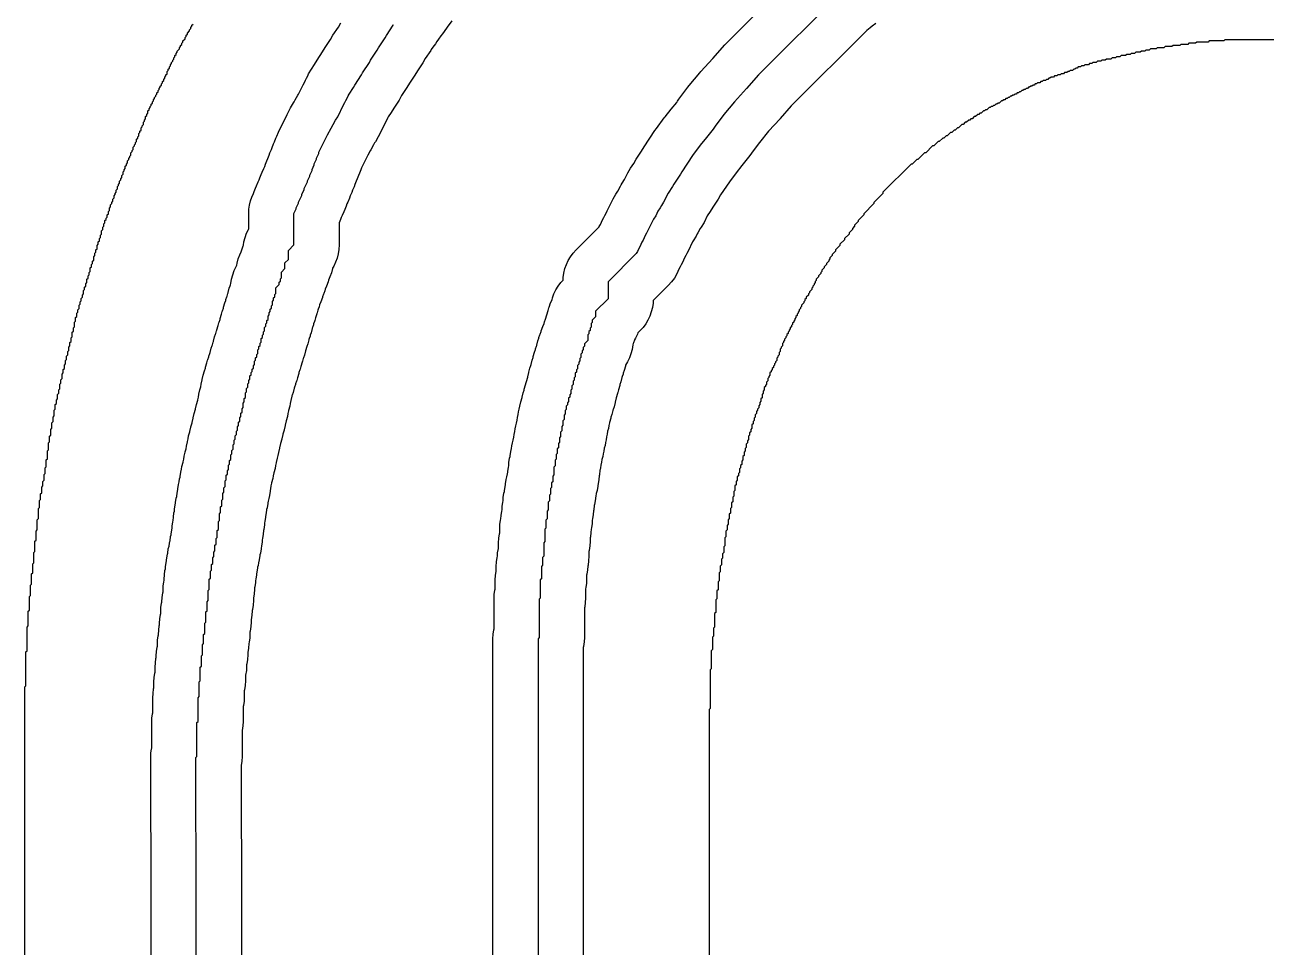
# Model space of a CAD drawing. Header units: millimetres. Extents: x 0 to 1800, y 0 to 406.
# Drawn here: x 1056.6 to 1166.6, y 184 to 265.6 of the extents above; entities that cross this region are included whole.
import ezdxf

# ---------------------------------------------------------------- set-up
doc = ezdxf.new("R2010")
doc.units = ezdxf.units.MM
for name, color, linetype in [('CENTERLINE', 1, 'Continuous'), ('GROOVE_8MM', 3, 'Continuous'), ('OUTLINE', 7, 'Continuous')]:
    doc.layers.add(name, color=color, linetype=linetype)

msp = doc.modelspace()

# ---------------------------------------------------------------- linework, layer by layer
at = {"layer": 'CENTERLINE'}
for points in [[(1128.83, 268.44), (1121.58, 261.19), (1120.52, 260), (1119.46, 258.82), (1118.52, 257.7), (1117.74, 256.65), (1117.57, 256.4), (1116.98, 255.66), (1116.43, 254.98), (1115.74, 254.05), (1114.78, 252.62), (1114.68, 252.42), (1114.08, 251.52), (1113.98, 251.32), (1113.58, 250.72), (1113.18, 249.92), (1112.98, 249.62), (1112.88, 249.42), (1112.68, 249.12), (1112.48, 248.72), (1112.28, 248.42), (1111.76, 247.37), (1111.66, 247.17), (1111.56, 246.97), (1111.46, 246.77), (1111.36, 246.57), (1111.26, 246.37), (1111.16, 246.17), (1111.06, 245.97), (1110.96, 245.77), (1110.86, 245.57), (1110.76, 245.37), (1110.76, 245.37), (1108.26, 242.87), (1108.26, 241.37), (1107.16, 240.27), (1107.16, 239.77), (1106.86, 239.47), (1106.86, 239.27), (1106.76, 239.17), (1106.76, 238.87), (1106.66, 238.77), (1106.66, 238.57), (1106.56, 238.47), (1106.56, 238.27), (1106.46, 238.17), (1106.46, 237.67), (1106.16, 237.37), (1106.16, 237.17), (1106.06, 237.07), (1106.06, 236.87), (1105.96, 236.77), (1105.96, 236.57), (1105.86, 236.47), (1105.86, 236.17), (1105.76, 236.07), (1105.76, 235.87), (1105.66, 235.77), (1105.66, 235.57), (1105.56, 235.47), (1105.56, 235.17), (1105.46, 235.07), (1105.46, 234.87), (1105.36, 234.77), (1105.36, 234.47), (1105.26, 234.37), (1105.26, 234.17), (1105.16, 234.07), (1105.16, 233.77), (1105.06, 233.67), (1105.06, 233.37), (1104.96, 233.27), (1104.96, 232.97), (1104.86, 232.87), (1104.86, 232.67), (1104.76, 232.57), (1104.76, 232.27), (1104.66, 232.17), (1104.66, 231.97), (1104.56, 231.87), (1104.56, 231.57), (1104.46, 231.47), (1104.46, 231.17), (1104.36, 231.07), (1104.36, 230.67), (1104.26, 230.57), (1104.26, 230.17), (1104.16, 230.07), (1104.16, 229.67), (1104.06, 229.57), (1104.06, 229.17), (1103.96, 229.07), (1103.96, 228.67), (1103.86, 228.57), (1103.86, 228.17), (1103.76, 228.07), (1103.76, 227.67), (1103.66, 227.57), (1103.66, 227.17), (1103.56, 227.07), (1103.56, 226.57), (1103.46, 226.47), (1103.46, 225.77), (1103.36, 225.67), (1103.36, 225.17), (1103.26, 225.07), (1103.26, 224.67), (1103.16, 224.57), (1103.16, 224.07), (1103.06, 223.97), (1103.06, 223.47), (1102.96, 223.37), (1102.96, 222.67), (1102.86, 222.57), (1102.86, 221.87), (1102.76, 221.77), (1102.76, 221.07), (1102.66, 220.97), (1102.66, 219.87), (1102.56, 219.77), (1102.56, 218.57), (1102.46, 218.47), (1102.46, 217.77), (1102.36, 217.67), (1102.36, 216.57), (1102.26, 216.47), (1102.26, 214.87), (1102.16, 214.77), (1102.16, 211.37)], [(1078.54, 241.14), (1078.64, 241.24), (1078.64, 241.44), (1078.74, 241.54), (1078.74, 241.74), (1078.84, 241.84), (1078.84, 242.34), (1079.14, 242.64), (1079.14, 242.84), (1079.24, 242.94), (1079.24, 243.14), (1079.34, 243.24), (1079.34, 243.74), (1079.64, 244.04), (1079.64, 244.54), (1079.94, 244.84), (1079.94, 245.64), (1080.44, 246.14), (1080.44, 248.93), (1080.64, 249.33), (1080.64, 249.43), (1080.84, 249.83), (1080.84, 249.93), (1081.14, 250.53), (1081.14, 250.63), (1081.34, 251.03), (1081.34, 251.13), (1081.64, 251.73), (1081.64, 251.83), (1081.84, 252.23), (1081.84, 252.33), (1082.04, 252.73), (1082.04, 252.83), (1082.24, 253.23), (1082.24, 253.33), (1082.44, 253.73), (1082.44, 253.83), (1082.64, 254.23), (1082.64, 254.33), (1082.64, 254.34), (1083.42, 255.89), (1083.42, 255.89), (1083.72, 256.49), (1083.92, 256.79), (1084.12, 257.19), (1084.32, 257.49), (1084.84, 258.54), (1084.94, 258.74), (1085.04, 258.94), (1085.14, 259.14), (1085.24, 259.34), (1085.32, 259.49), (1085.72, 260.09), (1085.82, 260.29), (1086.42, 261.19), (1086.52, 261.39), (1087.12, 262.29), (1087.22, 262.49), (1087.82, 263.39), (1087.92, 263.59), (1088.52, 264.49), (1088.62, 264.69), (1089.22, 265.59), (1089.23, 265.61), (1089.26, 265.66)], [(1071.84, 161.07), (1071.75, 200.75), (1071.84, 200.84), (1071.84, 203.84), (1071.94, 203.94), (1071.94, 206.04), (1072.04, 206.14), (1072.04, 207.44), (1072.14, 207.54), (1072.14, 208.74), (1072.24, 208.84), (1072.24, 209.74), (1072.34, 209.84), (1072.34, 210.74), (1072.44, 210.84), (1072.44, 211.64), (1072.54, 211.74), (1072.54, 212.64), (1072.64, 212.74), (1072.64, 213.64), (1072.74, 213.74), (1072.74, 214.54), (1072.84, 214.64), (1072.84, 215.54), (1072.94, 215.64), (1072.94, 216.54), (1073.04, 216.64), (1073.04, 217.24), (1073.14, 217.34), (1073.14, 217.84), (1073.24, 217.94), (1073.24, 218.44), (1073.34, 218.54), (1073.34, 218.94), (1073.44, 219.04), (1073.44, 219.54), (1073.54, 219.64), (1073.54, 220.14), (1073.64, 220.24), (1073.64, 220.84), (1073.74, 220.94), (1073.74, 221.64), (1073.84, 221.74), (1073.84, 222.34), (1073.94, 222.44), (1073.94, 222.94), (1074.04, 223.04), (1074.04, 223.54), (1074.14, 223.64), (1074.14, 224.14), (1074.24, 224.24), (1074.24, 224.64), (1074.34, 224.74), (1074.34, 225.24), (1074.44, 225.34), (1074.44, 225.74), (1074.54, 225.84), (1074.54, 226.14), (1074.64, 226.24), (1074.64, 226.64), (1074.74, 226.74), (1074.74, 227.04), (1074.84, 227.14), (1074.84, 227.54), (1074.94, 227.64), (1074.94, 227.94), (1075.04, 228.04), (1075.04, 228.44), (1075.14, 228.54), (1075.14, 228.84), (1075.24, 228.94), (1075.24, 229.24), (1075.34, 229.34), (1075.34, 229.64), (1075.44, 229.74), (1075.44, 230.04), (1075.54, 230.14), (1075.54, 230.44), (1075.64, 230.54), (1075.64, 230.84), (1075.74, 230.94), (1075.74, 231.24), (1075.84, 231.34), (1075.84, 231.64), (1075.94, 231.74), (1075.94, 232.14), (1076.04, 232.24), (1076.04, 232.54), (1076.14, 232.64), (1076.14, 233.04), (1076.24, 233.14), (1076.24, 233.44), (1076.34, 233.54), (1076.34, 233.84), (1076.44, 233.94), (1076.44, 234.14), (1076.54, 234.24), (1076.54, 234.54), (1076.64, 234.64), (1076.64, 234.84), (1076.74, 234.94), (1076.74, 235.14), (1076.84, 235.24), (1076.84, 235.44), (1076.94, 235.54), (1076.94, 235.84), (1077.04, 235.94), (1077.04, 236.14), (1077.14, 236.24), (1077.14, 236.44), (1077.24, 236.54), (1077.24, 236.84), (1077.34, 236.94), (1077.34, 237.14), (1077.44, 237.24), (1077.44, 237.44), (1077.54, 237.54), (1077.54, 237.84), (1077.64, 237.94), (1077.64, 238.14), (1077.74, 238.24), (1077.74, 238.44), (1077.84, 238.54), (1077.84, 238.84), (1077.94, 238.94), (1077.94, 239.14), (1078.04, 239.24), (1078.04, 239.44), (1078.14, 239.54), (1078.14, 239.84), (1078.24, 239.94), (1078.24, 240.14), (1078.34, 240.24), (1078.34, 240.44), (1078.44, 240.54), (1078.44, 240.74), (1078.54, 240.84), (1078.54, 241.14)], [(1102.16, 211.37), (1102.06, 211.27), (1102.06, 162.68)]]:
    msp.add_lwpolyline(points, dxfattribs=at)
at = {"layer": 'GROOVE_8MM'}
for points in [[(1098.06, 162.68), (1098.06, 211.27), (1098.08, 211.67), (1098.14, 212.06), (1098.16, 212.15), (1098.16, 214.77), (1098.18, 215.17), (1098.24, 215.56), (1098.26, 215.65), (1098.26, 215.65), (1098.26, 216.47), (1098.28, 216.87), (1098.34, 217.26), (1098.36, 217.35), (1098.36, 217.67), (1098.38, 218.07), (1098.44, 218.46), (1098.47, 218.57), (1098.48, 218.87), (1098.54, 219.26), (1098.56, 219.35), (1098.56, 219.77), (1098.58, 220.17), (1098.64, 220.56), (1098.66, 220.65), (1098.66, 220.97), (1098.68, 221.37), (1098.74, 221.76), (1098.77, 221.87), (1098.78, 222.17), (1098.84, 222.56), (1098.87, 222.67), (1098.88, 222.97), (1098.94, 223.36), (1098.97, 223.47), (1098.98, 223.77), (1099.04, 224.16), (1099.08, 224.31), (1099.08, 224.37), (1099.14, 224.76), (1099.18, 224.91), (1099.18, 224.97), (1099.24, 225.36), (1099.3, 225.61), (1099.34, 225.86), (1099.38, 226.01), (1099.38, 226.07), (1099.44, 226.46), (1099.47, 226.57), (1099.48, 226.87), (1099.54, 227.26), (1099.58, 227.41), (1099.58, 227.47), (1099.64, 227.86), (1099.7, 228.11), (1099.74, 228.36), (1099.8, 228.61), (1099.84, 228.86), (1099.9, 229.11), (1099.94, 229.36), (1100, 229.61), (1100.04, 229.86), (1100.1, 230.11), (1100.14, 230.36), (1100.2, 230.61), (1100.24, 230.86), (1100.3, 231.11), (1100.34, 231.36), (1100.4, 231.61), (1100.44, 231.86), (1100.54, 232.24), (1100.54, 232.24), (1100.54, 232.26), (1100.64, 232.64), (1100.64, 232.64), (1100.64, 232.66), (1100.74, 233.04), (1100.82, 233.27), (1100.84, 233.34), (1100.84, 233.34), (1100.84, 233.36), (1100.94, 233.74), (1101.02, 233.97), (1101.04, 234.04), (1101.04, 234.04), (1101.04, 234.06), (1101.14, 234.44), (1101.14, 234.44), (1101.14, 234.46), (1101.24, 234.84), (1101.24, 234.84), (1101.24, 234.86), (1101.34, 235.24), (1101.42, 235.47), (1101.44, 235.54), (1101.44, 235.54), (1101.44, 235.56), (1101.54, 235.94), (1101.62, 236.17), (1101.64, 236.24), (1101.64, 236.24), (1101.64, 236.26), (1101.74, 236.64), (1101.82, 236.87), (1101.84, 236.94), (1101.92, 237.17), (1101.94, 237.24), (1101.94, 237.24), (1101.94, 237.26), (1102.04, 237.64), (1102.12, 237.87), (1102.14, 237.94), (1102.22, 238.17), (1102.24, 238.24), (1102.32, 238.47), (1102.34, 238.54), (1102.47, 238.91), (1102.6, 239.17), (1102.64, 239.34), (1102.72, 239.57), (1102.74, 239.64), (1102.82, 239.87), (1102.84, 239.94), (1102.84, 239.94), (1102.84, 239.96), (1102.94, 240.34), (1103.02, 240.57), (1103.04, 240.64), (1103.17, 241.01), (1103.3, 241.27), (1103.34, 241.44), (1103.47, 241.81), (1103.64, 242.16), (1103.84, 242.5), (1104.07, 242.81), (1104.27, 243.03), (1104.28, 243.27), (1104.34, 243.65), (1104.44, 244.04), (1104.57, 244.4), (1104.74, 244.76), (1104.94, 245.1), (1105.17, 245.41), (1105.43, 245.7), (1107.47, 247.74), (1107.48, 247.76), (1107.58, 247.96), (1107.68, 248.16), (1107.78, 248.36), (1107.88, 248.56), (1107.98, 248.76), (1108.08, 248.96), (1108.18, 249.16), (1108.71, 250.21), (1108.95, 250.64), (1109.02, 250.73), (1109.11, 250.91), (1109.35, 251.34), (1109.43, 251.45), (1109.65, 251.84), (1109.72, 251.93), (1110.01, 252.51), (1110.25, 252.94), (1110.53, 253.35), (1110.75, 253.74), (1111.23, 254.45), (1111.45, 254.84), (1112.41, 256.27), (1112.54, 256.45), (1113.23, 257.38), (1113.31, 257.47), (1113.86, 258.16), (1114.34, 258.76), (1114.41, 258.87), (1114.54, 259.05), (1115.32, 260.1), (1115.45, 260.26), (1116.38, 261.38), (1116.48, 261.49), (1117.54, 262.66), (1118.59, 263.85), (1118.75, 264.02), (1126, 271.27)], [(1067.84, 161.06), (1067.75, 200.74), (1067.77, 201.13), (1067.83, 201.52), (1067.84, 201.57), (1067.84, 203.84), (1067.86, 204.23), (1067.91, 204.62), (1067.94, 204.71), (1067.94, 204.71), (1067.94, 206.04), (1067.96, 206.43), (1068.01, 206.82), (1068.04, 206.91), (1068.04, 207.44), (1068.06, 207.83), (1068.11, 208.22), (1068.14, 208.31), (1068.14, 208.74), (1068.16, 209.13), (1068.21, 209.52), (1068.24, 209.61), (1068.24, 209.74), (1068.26, 210.13), (1068.31, 210.52), (1068.34, 210.61), (1068.34, 210.74), (1068.36, 211.13), (1068.41, 211.52), (1068.44, 211.61), (1068.44, 211.64), (1068.46, 212.03), (1068.51, 212.42), (1068.54, 212.51), (1068.54, 212.64), (1068.56, 213.03), (1068.61, 213.42), (1068.64, 213.51), (1068.64, 213.64), (1068.66, 214.03), (1068.71, 214.42), (1068.74, 214.51), (1068.74, 214.54), (1068.76, 214.93), (1068.81, 215.32), (1068.84, 215.41), (1068.84, 215.54), (1068.86, 215.93), (1068.91, 216.32), (1068.94, 216.41), (1068.94, 216.54), (1068.96, 216.93), (1069.01, 217.32), (1069.05, 217.45), (1069.06, 217.63), (1069.11, 218.02), (1069.15, 218.17), (1069.16, 218.23), (1069.21, 218.62), (1069.25, 218.77), (1069.26, 218.83), (1069.31, 219.22), (1069.38, 219.47), (1069.41, 219.72), (1069.45, 219.87), (1069.46, 219.93), (1069.51, 220.32), (1069.55, 220.47), (1069.56, 220.53), (1069.61, 220.92), (1069.65, 221.05), (1069.66, 221.23), (1069.71, 221.62), (1069.74, 221.73), (1069.76, 222.03), (1069.81, 222.42), (1069.85, 222.55), (1069.86, 222.73), (1069.91, 223.12), (1069.95, 223.27), (1069.96, 223.33), (1070.01, 223.72), (1070.05, 223.87), (1070.06, 223.93), (1070.11, 224.32), (1070.15, 224.47), (1070.16, 224.53), (1070.21, 224.92), (1070.28, 225.17), (1070.31, 225.42), (1070.35, 225.57), (1070.36, 225.63), (1070.41, 226.02), (1070.48, 226.27), (1070.51, 226.52), (1070.61, 226.9), (1070.61, 226.9), (1070.61, 226.92), (1070.68, 227.17), (1070.71, 227.42), (1070.81, 227.8), (1070.81, 227.8), (1070.81, 227.82), (1070.88, 228.07), (1070.91, 228.32), (1071.01, 228.7), (1071.01, 228.7), (1071.01, 228.72), (1071.08, 228.97), (1071.11, 229.22), (1071.21, 229.6), (1071.21, 229.6), (1071.21, 229.62), (1071.31, 230), (1071.31, 230), (1071.31, 230.02), (1071.41, 230.4), (1071.41, 230.4), (1071.41, 230.42), (1071.51, 230.8), (1071.51, 230.8), (1071.51, 230.82), (1071.61, 231.2), (1071.61, 231.2), (1071.61, 231.22), (1071.71, 231.6), (1071.71, 231.6), (1071.71, 231.62), (1071.81, 232), (1071.81, 232), (1071.81, 232.02), (1071.91, 232.4), (1071.91, 232.4), (1071.91, 232.42), (1071.98, 232.67), (1072.01, 232.92), (1072.11, 233.3), (1072.11, 233.3), (1072.11, 233.32), (1072.18, 233.57), (1072.21, 233.82), (1072.31, 234.2), (1072.31, 234.2), (1072.31, 234.22), (1072.41, 234.6), (1072.41, 234.6), (1072.41, 234.62), (1072.51, 235), (1072.59, 235.23), (1072.61, 235.3), (1072.61, 235.3), (1072.61, 235.32), (1072.71, 235.7), (1072.79, 235.93), (1072.81, 236), (1072.89, 236.23), (1072.91, 236.3), (1072.99, 236.53), (1073.01, 236.6), (1073.01, 236.6), (1073.01, 236.62), (1073.11, 237), (1073.19, 237.23), (1073.21, 237.3), (1073.29, 237.53), (1073.31, 237.6), (1073.31, 237.6), (1073.31, 237.62), (1073.41, 238), (1073.49, 238.23), (1073.51, 238.3), (1073.59, 238.53), (1073.61, 238.6), (1073.61, 238.6), (1073.61, 238.62), (1073.71, 239), (1073.79, 239.23), (1073.81, 239.3), (1073.89, 239.53), (1073.91, 239.6), (1073.91, 239.6), (1073.91, 239.62), (1074.01, 240), (1074.09, 240.23), (1074.11, 240.3), (1074.19, 240.53), (1074.21, 240.6), (1074.21, 240.6), (1074.21, 240.62), (1074.31, 241), (1074.39, 241.23), (1074.41, 241.3), (1074.49, 241.53), (1074.51, 241.6), (1074.59, 241.83), (1074.61, 241.9), (1074.61, 241.9), (1074.61, 241.92), (1074.71, 242.3), (1074.79, 242.53), (1074.81, 242.6), (1074.86, 242.73), (1074.91, 243.12), (1075.01, 243.5), (1075.14, 243.87), (1075.31, 244.22), (1075.39, 244.36), (1075.41, 244.52), (1075.51, 244.9), (1075.64, 245.27), (1075.77, 245.54), (1075.81, 245.7), (1075.94, 246.07), (1075.97, 246.13), (1076.01, 246.42), (1076.11, 246.8), (1076.24, 247.17), (1076.41, 247.52), (1076.44, 247.57), (1076.44, 248.93), (1076.45, 249.3), (1076.51, 249.67), (1076.59, 250.03), (1076.71, 250.38), (1076.84, 250.68), (1076.91, 250.88), (1077.04, 251.18), (1077.11, 251.38), (1077.26, 251.72), (1077.35, 251.89), (1077.41, 252.08), (1077.54, 252.38), (1077.61, 252.58), (1077.76, 252.92), (1077.85, 253.09), (1077.91, 253.28), (1078.04, 253.58), (1078.11, 253.78), (1078.24, 254.08), (1078.31, 254.28), (1078.44, 254.58), (1078.51, 254.78), (1078.64, 255.08), (1078.71, 255.28), (1078.84, 255.58), (1078.91, 255.78), (1079.06, 256.12), (1079.84, 257.68), (1080.14, 258.28), (1080.39, 258.71), (1080.45, 258.8), (1080.54, 258.98), (1080.79, 259.41), (1080.85, 259.5), (1081.26, 260.32), (1081.36, 260.52), (1081.46, 260.72), (1081.56, 260.92), (1081.66, 261.12), (1081.74, 261.28), (1081.99, 261.71), (1082.27, 262.13), (1082.49, 262.51), (1082.97, 263.23), (1083.19, 263.61), (1083.67, 264.33), (1083.89, 264.71), (1084.37, 265.43), (1084.59, 265.81)], [(1094.43, 265.98), (1094.01, 265.42), (1093.73, 265.05), (1093.59, 264.84), (1093.46, 264.66), (1093.23, 264.35), (1093.09, 264.14), (1092.96, 263.96), (1092.73, 263.65), (1092.59, 263.44), (1092.55, 263.37), (1092.07, 262.66), (1091.85, 262.27), (1091.37, 261.56), (1091.15, 261.17), (1090.67, 260.46), (1090.45, 260.07), (1089.97, 259.36), (1089.75, 258.97), (1089.27, 258.26), (1089.05, 257.87), (1088.78, 257.48), (1088.72, 257.35), (1088.62, 257.15), (1088.52, 256.95), (1088.42, 256.75), (1087.89, 255.7), (1087.65, 255.27), (1087.58, 255.18), (1087.49, 255), (1087.25, 254.57), (1087.18, 254.48), (1086.99, 254.1), (1086.43, 252.97), (1086.36, 252.78), (1086.23, 252.48), (1086.16, 252.28), (1086.03, 251.98), (1085.96, 251.78), (1085.83, 251.48), (1085.76, 251.28), (1085.63, 250.98), (1085.56, 250.78), (1085.43, 250.48), (1085.36, 250.28), (1085.21, 249.94), (1085.13, 249.77), (1085.06, 249.58), (1084.93, 249.28), (1084.86, 249.08), (1084.71, 248.74), (1084.63, 248.57), (1084.56, 248.38), (1084.44, 248.09), (1084.44, 246.14), (1084.42, 245.74), (1084.36, 245.35), (1084.26, 244.97), (1084.13, 244.6), (1083.96, 244.25), (1083.86, 244.08), (1083.86, 244.05), (1083.76, 243.67), (1083.63, 243.3), (1083.5, 243.03), (1083.46, 242.87), (1083.33, 242.5), (1083.2, 242.23), (1083.16, 242.07), (1083.08, 241.84), (1083.06, 241.77), (1082.98, 241.54), (1082.96, 241.47), (1082.83, 241.1), (1082.7, 240.83), (1082.66, 240.67), (1082.58, 240.44), (1082.56, 240.37), (1082.48, 240.14), (1082.46, 240.07), (1082.46, 240.07), (1082.46, 240.05), (1082.36, 239.67), (1082.28, 239.44), (1082.26, 239.37), (1082.18, 239.14), (1082.16, 239.07), (1082.08, 238.84), (1082.06, 238.77), (1082.06, 238.77), (1082.06, 238.75), (1081.96, 238.37), (1081.88, 238.14), (1081.86, 238.07), (1081.78, 237.84), (1081.76, 237.77), (1081.76, 237.77), (1081.76, 237.75), (1081.66, 237.37), (1081.58, 237.14), (1081.56, 237.07), (1081.48, 236.84), (1081.46, 236.77), (1081.46, 236.77), (1081.46, 236.75), (1081.36, 236.37), (1081.28, 236.14), (1081.26, 236.07), (1081.18, 235.84), (1081.16, 235.77), (1081.16, 235.77), (1081.16, 235.75), (1081.06, 235.37), (1080.98, 235.14), (1080.96, 235.07), (1080.88, 234.84), (1080.86, 234.77), (1080.86, 234.77), (1080.86, 234.75), (1080.76, 234.37), (1080.68, 234.14), (1080.66, 234.07), (1080.58, 233.84), (1080.56, 233.77), (1080.48, 233.54), (1080.46, 233.47), (1080.46, 233.47), (1080.46, 233.45), (1080.36, 233.07), (1080.28, 232.84), (1080.26, 232.77), (1080.26, 232.77), (1080.26, 232.75), (1080.16, 232.37), (1080.16, 232.37), (1080.16, 232.35), (1080.1, 232.1), (1080.06, 231.85), (1079.96, 231.47), (1079.96, 231.47), (1079.96, 231.45), (1079.9, 231.2), (1079.86, 230.95), (1079.76, 230.57), (1079.76, 230.57), (1079.76, 230.55), (1079.66, 230.17), (1079.66, 230.17), (1079.66, 230.15), (1079.56, 229.77), (1079.56, 229.77), (1079.56, 229.75), (1079.46, 229.37), (1079.46, 229.37), (1079.46, 229.35), (1079.36, 228.97), (1079.36, 228.97), (1079.36, 228.95), (1079.26, 228.57), (1079.26, 228.57), (1079.26, 228.55), (1079.16, 228.17), (1079.16, 228.17), (1079.16, 228.15), (1079.06, 227.77), (1079.06, 227.77), (1079.06, 227.75), (1079, 227.5), (1078.96, 227.25), (1078.86, 226.87), (1078.86, 226.87), (1078.86, 226.85), (1078.8, 226.6), (1078.76, 226.35), (1078.66, 225.97), (1078.66, 225.97), (1078.66, 225.95), (1078.6, 225.7), (1078.56, 225.45), (1078.46, 225.07), (1078.46, 225.07), (1078.46, 225.05), (1078.4, 224.8), (1078.36, 224.55), (1078.32, 224.4), (1078.32, 224.34), (1078.26, 223.95), (1078.2, 223.7), (1078.16, 223.45), (1078.12, 223.3), (1078.12, 223.24), (1078.06, 222.85), (1078.02, 222.7), (1078.02, 222.64), (1077.96, 222.25), (1077.92, 222.1), (1077.92, 222.04), (1077.86, 221.65), (1077.83, 221.52), (1077.82, 221.34), (1077.76, 220.95), (1077.73, 220.84), (1077.72, 220.54), (1077.66, 220.15), (1077.63, 220.02), (1077.62, 219.84), (1077.56, 219.45), (1077.52, 219.3), (1077.52, 219.24), (1077.46, 218.85), (1077.42, 218.7), (1077.42, 218.64), (1077.36, 218.25), (1077.3, 218), (1077.26, 217.75), (1077.22, 217.6), (1077.22, 217.54), (1077.16, 217.15), (1077.12, 217), (1077.12, 216.94), (1077.06, 216.55), (1077.03, 216.42), (1077.02, 216.24), (1076.96, 215.85), (1076.94, 215.76), (1076.94, 215.64), (1076.92, 215.24), (1076.86, 214.85), (1076.84, 214.76), (1076.84, 214.64), (1076.82, 214.24), (1076.76, 213.85), (1076.74, 213.76), (1076.74, 213.74), (1076.72, 213.34), (1076.66, 212.95), (1076.64, 212.86), (1076.64, 212.74), (1076.62, 212.34), (1076.56, 211.95), (1076.54, 211.86), (1076.54, 211.74), (1076.52, 211.34), (1076.46, 210.95), (1076.44, 210.86), (1076.44, 210.84), (1076.42, 210.44), (1076.36, 210.05), (1076.34, 209.96), (1076.34, 209.84), (1076.32, 209.44), (1076.26, 209.05), (1076.24, 208.96), (1076.24, 208.84), (1076.22, 208.44), (1076.16, 208.05), (1076.14, 207.96), (1076.14, 207.54), (1076.12, 207.14), (1076.06, 206.75), (1076.04, 206.66), (1076.04, 206.66), (1076.04, 206.14), (1076.02, 205.74), (1075.96, 205.35), (1075.94, 205.26), (1075.94, 203.94), (1075.92, 203.54), (1075.86, 203.15), (1075.84, 203.06), (1075.84, 200.84), (1075.82, 200.44), (1075.76, 200.05), (1075.75, 200.02), (1075.84, 161.14)], [(1131.97, 265.75), (1131.65, 265.52), (1131.65, 265.51), (1131.47, 265.35), (1131.19, 265.14), (1124.49, 258.45), (1123.51, 257.34), (1123.49, 257.32), (1122.48, 256.2), (1121.66, 255.22), (1121.01, 254.34), (1120.9, 254.18), (1120.69, 253.9), (1120.1, 253.16), (1119.6, 252.53), (1119.01, 251.74), (1118.23, 250.58), (1118.01, 250.2), (1117.53, 249.48), (1117.31, 249.1), (1117.05, 248.71), (1116.76, 248.13), (1116.51, 247.7), (1116.43, 247.58), (1116.21, 247.2), (1116.15, 247.11), (1116.06, 246.93), (1115.81, 246.5), (1115.75, 246.41), (1115.34, 245.59), (1115.24, 245.39), (1115.14, 245.19), (1115.04, 244.99), (1114.94, 244.79), (1114.84, 244.59), (1114.74, 244.39), (1114.64, 244.19), (1114.54, 243.99), (1114.44, 243.79), (1114.34, 243.59), (1114.34, 243.58), (1114.13, 243.21), (1113.87, 242.86), (1113.59, 242.54), (1112.26, 241.21), (1112.24, 240.98), (1112.19, 240.59), (1112.09, 240.21), (1111.96, 239.84), (1111.79, 239.49), (1111.59, 239.15), (1111.36, 238.84), (1111.09, 238.55), (1110.9, 238.35), (1110.86, 238.24), (1110.69, 237.89), (1110.59, 237.73), (1110.59, 237.71), (1110.51, 237.48), (1110.49, 237.41), (1110.44, 237.28), (1110.39, 236.89), (1110.29, 236.51), (1110.16, 236.14), (1109.99, 235.79), (1109.81, 235.49), (1109.81, 235.48), (1109.79, 235.41), (1109.79, 235.41), (1109.79, 235.39), (1109.69, 235.01), (1109.61, 234.78), (1109.59, 234.71), (1109.51, 234.48), (1109.49, 234.41), (1109.49, 234.41), (1109.49, 234.39), (1109.39, 234.01), (1109.31, 233.78), (1109.29, 233.71), (1109.29, 233.71), (1109.29, 233.69), (1109.19, 233.31), (1109.11, 233.08), (1109.09, 233.01), (1109.09, 233.01), (1109.09, 232.99), (1108.99, 232.61), (1108.99, 232.61), (1108.99, 232.59), (1108.89, 232.21), (1108.89, 232.21), (1108.89, 232.19), (1108.79, 231.81), (1108.71, 231.58), (1108.69, 231.51), (1108.69, 231.51), (1108.69, 231.49), (1108.59, 231.11), (1108.51, 230.88), (1108.49, 230.81), (1108.49, 230.81), (1108.49, 230.79), (1108.39, 230.41), (1108.39, 230.41), (1108.39, 230.39), (1108.32, 230.14), (1108.29, 229.89), (1108.22, 229.64), (1108.19, 229.39), (1108.12, 229.14), (1108.09, 228.89), (1108.02, 228.64), (1107.99, 228.39), (1107.92, 228.14), (1107.89, 227.89), (1107.82, 227.64), (1107.79, 227.39), (1107.72, 227.14), (1107.69, 226.89), (1107.62, 226.64), (1107.59, 226.39), (1107.55, 226.24), (1107.54, 226.18), (1107.49, 225.79), (1107.46, 225.68), (1107.44, 225.38), (1107.39, 224.99), (1107.35, 224.84), (1107.34, 224.78), (1107.29, 224.39), (1107.22, 224.14), (1107.19, 223.89), (1107.15, 223.74), (1107.14, 223.68), (1107.09, 223.29), (1107.05, 223.14), (1107.04, 223.08), (1106.99, 222.69), (1106.96, 222.58), (1106.94, 222.28), (1106.89, 221.89), (1106.86, 221.78), (1106.84, 221.48), (1106.79, 221.09), (1106.76, 220.98), (1106.74, 220.68), (1106.69, 220.29), (1106.66, 220.2), (1106.66, 219.87), (1106.64, 219.48), (1106.59, 219.09), (1106.56, 219), (1106.56, 218.57), (1106.54, 218.18), (1106.49, 217.79), (1106.46, 217.68), (1106.44, 217.38), (1106.39, 216.99), (1106.36, 216.9), (1106.36, 216.57), (1106.34, 216.18), (1106.29, 215.79), (1106.26, 215.7), (1106.26, 214.87), (1106.24, 214.48), (1106.19, 214.09), (1106.16, 214), (1106.16, 214), (1106.16, 211.37), (1106.14, 210.98), (1106.09, 210.59), (1106.06, 210.5), (1106.06, 162.74)]]:
    msp.add_lwpolyline(points, dxfattribs=at)
at = {"layer": 'OUTLINE'}
for points in [[(1056.6, 160.9), (1056.6, 207), (1056.7, 207.1), (1056.7, 210.1), (1056.8, 210.2), (1056.8, 212.3), (1056.9, 212.4), (1056.9, 213.7), (1057, 213.8), (1057, 215), (1057.1, 215.1), (1057.1, 216), (1057.2, 216.1), (1057.2, 217), (1057.3, 217.1), (1057.3, 217.9), (1057.4, 218), (1057.4, 218.9), (1057.5, 219), (1057.5, 219.9), (1057.6, 220), (1057.6, 220.8), (1057.7, 220.9), (1057.7, 221.8), (1057.8, 221.9), (1057.8, 222.8), (1057.9, 222.9), (1057.9, 223.5), (1058, 223.6), (1058, 224.1), (1058.1, 224.2), (1058.1, 224.7), (1058.2, 224.8), (1058.2, 225.2), (1058.3, 225.3), (1058.3, 225.8), (1058.4, 225.9), (1058.4, 226.4), (1058.5, 226.5), (1058.5, 227.1), (1058.6, 227.2), (1058.6, 227.9), (1058.7, 228), (1058.7, 228.6), (1058.8, 228.7), (1058.8, 229.2), (1058.9, 229.3), (1058.9, 229.8), (1059, 229.9), (1059, 230.4), (1059.1, 230.5), (1059.1, 230.9), (1059.2, 231), (1059.2, 231.5), (1059.3, 231.6), (1059.3, 232), (1059.4, 232.1), (1059.4, 232.4), (1059.5, 232.5), (1059.5, 232.9), (1059.6, 233), (1059.6, 233.3), (1059.7, 233.4), (1059.7, 233.8), (1059.8, 233.9), (1059.8, 234.2), (1059.9, 234.3), (1059.9, 234.7), (1060, 234.8), (1060, 235.1), (1060.1, 235.2), (1060.1, 235.5), (1060.2, 235.6), (1060.2, 235.9), (1060.3, 236), (1060.3, 236.3), (1060.4, 236.4), (1060.4, 236.7), (1060.5, 236.8), (1060.5, 237.1), (1060.6, 237.2), (1060.6, 237.5), (1060.7, 237.6), (1060.7, 237.9), (1060.8, 238), (1060.8, 238.4), (1060.9, 238.5), (1060.9, 238.8), (1061, 238.9), (1061, 239.3), (1061.1, 239.4), (1061.1, 239.7), (1061.2, 239.8), (1061.2, 240.1), (1061.3, 240.2), (1061.3, 240.4), (1061.4, 240.5), (1061.4, 240.8), (1061.5, 240.9), (1061.5, 241.1), (1061.6, 241.2), (1061.6, 241.4), (1061.7, 241.5), (1061.7, 241.7), (1061.8, 241.8), (1061.8, 242.1), (1061.9, 242.2), (1061.9, 242.4), (1062, 242.5), (1062, 242.7), (1062.1, 242.8), (1062.1, 243.1), (1062.2, 243.2), (1062.2, 243.4), (1062.3, 243.5), (1062.3, 243.7), (1062.4, 243.8), (1062.4, 244.1), (1062.5, 244.2), (1062.5, 244.4), (1062.6, 244.5), (1062.6, 244.7), (1062.7, 244.8), (1062.7, 245.1), (1062.8, 245.2), (1062.8, 245.4), (1062.9, 245.5), (1062.9, 245.7), (1063, 245.8), (1063, 246.1), (1063.1, 246.2), (1063.1, 246.4), (1063.2, 246.5), (1063.2, 246.7), (1063.3, 246.8), (1063.3, 247), (1063.4, 247.1), (1063.4, 247.4), (1063.5, 247.5), (1063.5, 247.7), (1063.6, 247.8), (1063.6, 248), (1063.7, 248.1), (1063.7, 248.3), (1063.8, 248.4), (1063.8, 248.5), (1063.9, 248.6), (1063.9, 248.8), (1064, 248.9), (1064, 249.1), (1064.1, 249.2), (1064.1, 249.4), (1064.2, 249.5), (1064.2, 249.7), (1064.3, 249.8), (1064.3, 249.9), (1064.4, 250), (1064.4, 250.2), (1064.5, 250.3), (1064.5, 250.5), (1064.6, 250.6), (1064.6, 250.7), (1064.7, 250.8), (1064.7, 251), (1064.8, 251.1), (1064.8, 251.3), (1064.9, 251.4), (1064.9, 251.5), (1065, 251.6), (1065, 251.8), (1065.1, 251.9), (1065.1, 252), (1065.2, 252.1), (1065.2, 252.3), (1065.3, 252.4), (1065.3, 252.6), (1065.4, 252.7), (1065.4, 252.8), (1065.5, 252.9), (1065.5, 253.1), (1065.6, 253.2), (1065.6, 253.3), (1065.7, 253.4), (1065.7, 253.6), (1065.8, 253.7), (1065.8, 253.8), (1065.9, 253.9), (1065.9, 254), (1066, 254.1), (1066, 254.3), (1066.1, 254.4), (1066.1, 254.5), (1066.2, 254.6), (1066.2, 254.8), (1066.3, 254.9), (1066.3, 255), (1066.4, 255.1), (1066.4, 255.2), (1066.5, 255.3), (1066.5, 255.5), (1066.6, 255.6), (1066.6, 255.7), (1066.7, 255.8), (1066.7, 256), (1066.8, 256.1), (1066.8, 256.2), (1066.9, 256.3), (1066.9, 256.5), (1067, 256.6), (1067, 256.7), (1067.1, 256.8), (1067.1, 257), (1067.2, 257.1), (1067.2, 257.2), (1067.3, 257.3), (1067.3, 257.5), (1067.4, 257.6), (1067.4, 257.7), (1067.5, 257.8), (1067.5, 258), (1067.6, 258.1), (1067.6, 258.2), (1067.7, 258.3), (1067.7, 258.4), (1067.8, 258.5), (1067.8, 258.6), (1067.9, 258.7), (1067.9, 258.8), (1068, 258.9), (1068, 259), (1068.1, 259.1), (1068.1, 259.2), (1068.2, 259.3), (1068.2, 259.4), (1068.3, 259.5), (1068.3, 259.6), (1068.4, 259.7), (1068.4, 259.8), (1068.5, 259.9), (1068.5, 260), (1068.6, 260.1), (1068.6, 260.2), (1068.7, 260.3), (1068.7, 260.4), (1068.8, 260.5), (1068.8, 260.6), (1068.9, 260.7), (1068.9, 260.8), (1069, 260.9), (1069, 261), (1069.1, 261.1), (1069.1, 261.2), (1069.2, 261.3), (1069.2, 261.5), (1069.3, 261.6), (1069.3, 261.7), (1069.4, 261.8), (1069.4, 261.9), (1069.5, 262), (1069.5, 262.1), (1069.6, 262.2), (1069.6, 262.3), (1069.7, 262.4), (1069.7, 262.5), (1069.8, 262.6), (1069.8, 262.7), (1069.9, 262.8), (1069.9, 262.9), (1070, 263), (1070, 263.1), (1070.1, 263.2), (1070.1, 263.3), (1070.3, 263.5), (1070.3, 263.6), (1070.4, 263.7), (1070.4, 263.8), (1070.5, 263.9), (1070.5, 264), (1070.6, 264.1), (1070.6, 264.2), (1070.8, 264.4), (1070.8, 264.5), (1070.9, 264.6), (1070.9, 264.7), (1071, 264.8), (1071, 264.9), (1071.2, 265.1), (1071.2, 265.2), (1071.3, 265.3), (1071.3, 265.4), (1071.4, 265.5), (1071.4, 265.6), (1071.5, 265.7)], [(1170.2, 264.3), (1162.9, 264.3), (1162.8, 264.2), (1161.5, 264.2), (1161.4, 264.1), (1160.4, 264.1), (1160.4, 264.1), (1160.3, 264), (1159.7, 264), (1159.6, 263.9), (1159, 263.9), (1158.9, 263.8), (1158.3, 263.8), (1158.2, 263.7), (1157.6, 263.7), (1157.5, 263.6), (1156.9, 263.6), (1156.8, 263.5), (1156.3, 263.5), (1156.2, 263.4), (1155.9, 263.4), (1155.8, 263.3), (1155.5, 263.3), (1155.4, 263.2), (1155, 263.2), (1154.9, 263.1), (1154.6, 263.1), (1154.5, 263), (1154.2, 263), (1154.1, 262.9), (1153.7, 262.9), (1153.6, 262.8), (1153.3, 262.8), (1153.2, 262.7), (1152.9, 262.7), (1152.8, 262.6), (1152.4, 262.6), (1152.3, 262.5), (1152, 262.5), (1151.9, 262.4), (1151.6, 262.4), (1151.5, 262.3), (1151.2, 262.3), (1151.1, 262.2), (1150.9, 262.2), (1150.8, 262.1), (1150.5, 262.1), (1150.4, 262), (1150.2, 262), (1150.1, 261.9), (1149.9, 261.9), (1149.8, 261.8), (1149.7, 261.8), (1149.6, 261.7), (1149.5, 261.7), (1149.4, 261.6), (1149.2, 261.6), (1149.1, 261.5), (1149, 261.5), (1148.9, 261.4), (1148.7, 261.4), (1148.6, 261.3), (1148.4, 261.3), (1148.3, 261.2), (1148.1, 261.2), (1148, 261.1), (1147.8, 261.1), (1147.7, 261), (1147.5, 261), (1147.4, 260.9), (1147.3, 260.9), (1147.2, 260.8), (1147.1, 260.8), (1147, 260.7), (1146.8, 260.7), (1146.7, 260.6), (1146.6, 260.6), (1146.5, 260.5), (1146.3, 260.5), (1146.2, 260.4), (1146.1, 260.4), (1146, 260.3), (1145.9, 260.3), (1145.8, 260.2), (1145.7, 260.2), (1145.6, 260.1), (1145.5, 260.1), (1145.4, 260), (1145.3, 260), (1145.2, 259.9), (1145.1, 259.9), (1145, 259.8), (1144.9, 259.8), (1144.8, 259.7), (1144.7, 259.7), (1144.6, 259.6), (1144.5, 259.6), (1144.4, 259.5), (1144.3, 259.5), (1144.2, 259.4), (1144.1, 259.4), (1144, 259.3), (1143.9, 259.3), (1143.8, 259.2), (1143.7, 259.2), (1143.6, 259.1), (1143.5, 259.1), (1143.4, 259), (1143.3, 259), (1143.2, 258.9), (1143.1, 258.9), (1142.9, 258.7), (1142.8, 258.7), (1142.7, 258.6), (1142.6, 258.6), (1142.5, 258.5), (1142.4, 258.5), (1142.3, 258.4), (1142.2, 258.4), (1142.1, 258.3), (1142, 258.3), (1141.8, 258.1), (1141.7, 258.1), (1141.6, 258), (1141.5, 258), (1141.3, 257.8), (1141.2, 257.8), (1141.1, 257.7), (1141, 257.7), (1140.8, 257.5), (1140.7, 257.5), (1140.5, 257.3), (1140.4, 257.3), (1140.3, 257.2), (1140.2, 257.2), (1140, 257), (1139.9, 257), (1139.7, 256.8), (1139.6, 256.8), (1139.3, 256.5), (1139.2, 256.5), (1139, 256.3), (1138.9, 256.3), (1138.7, 256.1), (1138.6, 256.1), (1138.3, 255.8), (1138.2, 255.8), (1138, 255.6), (1137.9, 255.6), (1137.6, 255.3), (1137.5, 255.3), (1137.1, 254.9), (1137, 254.9), (1136.4, 254.3), (1136.3, 254.3), (1135.7, 253.7), (1135.6, 253.7), (1135.2, 253.3), (1135.1, 253.3), (1132.6, 250.8), (1132.6, 250.7), (1131.8, 249.9), (1131.8, 249.8), (1130.9, 248.9), (1130.9, 248.8), (1130.4, 248.3), (1130.4, 248.2), (1130.1, 247.9), (1130.1, 247.8), (1129.9, 247.6), (1129.9, 247.5), (1129.6, 247.2), (1129.6, 247.1), (1129.2, 246.7), (1129.2, 246.6), (1128.8, 246.2), (1128.8, 246.1), (1128.4, 245.7), (1128.4, 245.6), (1128.1, 245.3), (1128.1, 245.2), (1127.9, 245), (1127.9, 244.9), (1127.8, 244.8), (1127.8, 244.7), (1127.6, 244.5), (1127.6, 244.4), (1127.4, 244.2), (1127.4, 244.1), (1127.2, 243.9), (1127.2, 243.8), (1127.1, 243.7), (1127.1, 243.6), (1126.9, 243.4), (1126.9, 243.3), (1126.7, 243.1), (1126.7, 243), (1126.6, 242.9), (1126.6, 242.8), (1126.5, 242.7), (1126.5, 242.6), (1126.4, 242.5), (1126.4, 242.4), (1126.3, 242.3), (1126.3, 242.2), (1126.1, 242), (1126.1, 241.9), (1126, 241.8), (1126, 241.7), (1125.8, 241.5), (1125.8, 241.4), (1125.7, 241.3), (1125.7, 241.2), (1125.6, 241.1), (1125.6, 241), (1125.4, 240.8), (1125.4, 240.7), (1125.3, 240.6), (1125.3, 240.5), (1125.2, 240.4), (1125.2, 240.3), (1125.1, 240.2), (1125.1, 240.1), (1125, 240), (1125, 239.9), (1124.9, 239.8), (1124.9, 239.7), (1124.8, 239.6), (1124.8, 239.5), (1124.7, 239.4), (1124.7, 239.3), (1124.6, 239.2), (1124.6, 239.1), (1124.5, 239), (1124.5, 238.9), (1124.4, 238.8), (1124.4, 238.7), (1124.3, 238.6), (1124.3, 238.5), (1124.2, 238.4), (1124.2, 238.3), (1124.1, 238.2), (1124.1, 238.1), (1124, 238), (1124, 237.9), (1123.9, 237.8), (1123.9, 237.7), (1123.8, 237.6), (1123.8, 237.5), (1123.7, 237.4), (1123.7, 237.2), (1123.6, 237.1), (1123.6, 237), (1123.5, 236.9), (1123.5, 236.7), (1123.4, 236.6), (1123.4, 236.4), (1123.3, 236.3), (1123.3, 236.2), (1123.2, 236.1), (1123.2, 235.9), (1123.1, 235.8), (1123.1, 235.7), (1123, 235.6), (1123, 235.5), (1122.9, 235.4), (1122.9, 235.3), (1122.8, 235.2), (1122.8, 235.1), (1122.7, 235), (1122.7, 234.9), (1122.6, 234.8), (1122.6, 234.6), (1122.5, 234.5), (1122.5, 234.4), (1122.4, 234.3), (1122.4, 234.1), (1122.3, 234), (1122.3, 233.8), (1122.2, 233.7), (1122.2, 233.6), (1122.1, 233.5), (1122.1, 233.3), (1122, 233.2), (1122, 233), (1121.9, 232.9), (1121.9, 232.6), (1121.8, 232.5), (1121.8, 232.3), (1121.7, 232.2), (1121.7, 232), (1121.6, 231.9), (1121.6, 231.7), (1121.5, 231.6), (1121.5, 231.5), (1121.4, 231.4), (1121.4, 231.2), (1121.3, 231.1), (1121.3, 230.9), (1121.2, 230.8), (1121.2, 230.6), (1121.1, 230.5), (1121.1, 230.3), (1121, 230.2), (1121, 229.9), (1120.9, 229.8), (1120.9, 229.6), (1120.8, 229.5), (1120.8, 229.3), (1120.7, 229.2), (1120.7, 228.9), (1120.6, 228.8), (1120.6, 228.6), (1120.5, 228.5), (1120.5, 228.2), (1120.4, 228.1), (1120.4, 227.9), (1120.3, 227.8), (1120.3, 227.5), (1120.2, 227.4), (1120.2, 227.1), (1120.1, 227), (1120.1, 226.7), (1120, 226.6), (1120, 226.4), (1119.9, 226.3), (1119.9, 226), (1119.8, 225.9), (1119.8, 225.7), (1119.7, 225.6), (1119.7, 225.3), (1119.6, 225.2), (1119.6, 224.9), (1119.5, 224.8), (1119.5, 224.4), (1119.4, 224.3), (1119.4, 223.9), (1119.3, 223.8), (1119.3, 223.4), (1119.2, 223.3), (1119.2, 222.9), (1119.1, 222.8), (1119.1, 222.4), (1119, 222.3), (1119, 221.9), (1118.9, 221.8), (1118.9, 221.4), (1118.8, 221.3), (1118.8, 220.9), (1118.7, 220.8), (1118.7, 220.3), (1118.6, 220.2), (1118.6, 219.5), (1118.5, 219.4), (1118.5, 218.9), (1118.4, 218.8), (1118.4, 218.4), (1118.3, 218.3), (1118.3, 217.8), (1118.2, 217.7), (1118.2, 217.2), (1118.1, 217.1), (1118.1, 216.4), (1118, 216.3), (1118, 215.6), (1117.9, 215.5), (1117.9, 214.8), (1117.8, 214.7), (1117.8, 213.6), (1117.7, 213.5), (1117.7, 212.3), (1117.6, 212.2), (1117.6, 211.5), (1117.5, 211.4), (1117.5, 210.3), (1117.4, 210.2), (1117.4, 208.6), (1117.3, 208.5), (1117.3, 205.1), (1117.2, 205), (1117.2, 162.9)]]:
    msp.add_lwpolyline(points, dxfattribs=at)

doc.saveas('drawing.dxf')
